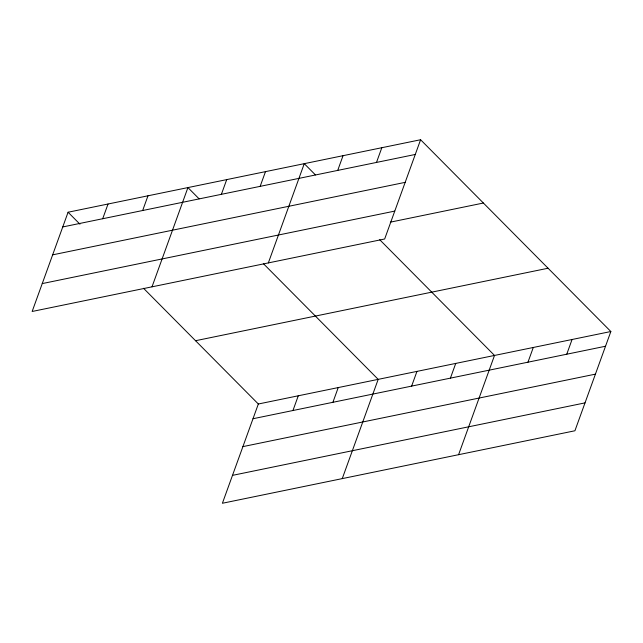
<?xml version="1.0" encoding="UTF-8"?>
<svg xmlns="http://www.w3.org/2000/svg" width="643" height="643" viewBox="0 0 643 643"><rect width="100%" height="100%" fill="white"/><g stroke="black" fill="none" stroke-linecap="round" stroke-linejoin="round"><path stroke-width="0.96" d="M420.602 139.74L68.078 212.23L32.15 311.477L384.667 238.995L420.602 139.74L610.85 331.523L574.922 430.77L222.398 503.26L258.333 404.005L610.85 331.523M102.703 218.733L108.032 204.016M142.658 210.518L147.986 195.802M152.005 286.834L187.933 187.579L199.097 198.832M221.385 194.331L226.714 179.606M260.158 186.357L265.487 171.633M268.34 262.915L304.268 163.66L315.432 174.912M337.72 170.411L343.041 155.686M376.493 162.438L381.821 147.713M292.951 410.515L298.28 395.791M332.905 402.301L338.234 387.576M342.261 478.609L378.188 379.362L263.373 263.63M411.633 386.105L416.961 371.389M450.413 378.132L455.742 363.416M458.588 454.689L494.515 355.442L379.708 239.71M527.967 362.186L533.296 347.469M566.748 354.213L572.069 339.496M62.749 226.947L415.274 154.457M52.654 254.845L405.17 182.355M42.245 283.587L394.77 211.097M390.317 222.165L483.383 203.027M195.544 340.718L548.069 268.235M253.004 418.73L605.521 346.239M242.901 446.62L595.426 374.138M232.501 475.362L585.017 402.88M68.078 212.23L79.941 224.182M143.518 288.273L258.333 404.005"/></g></svg>
